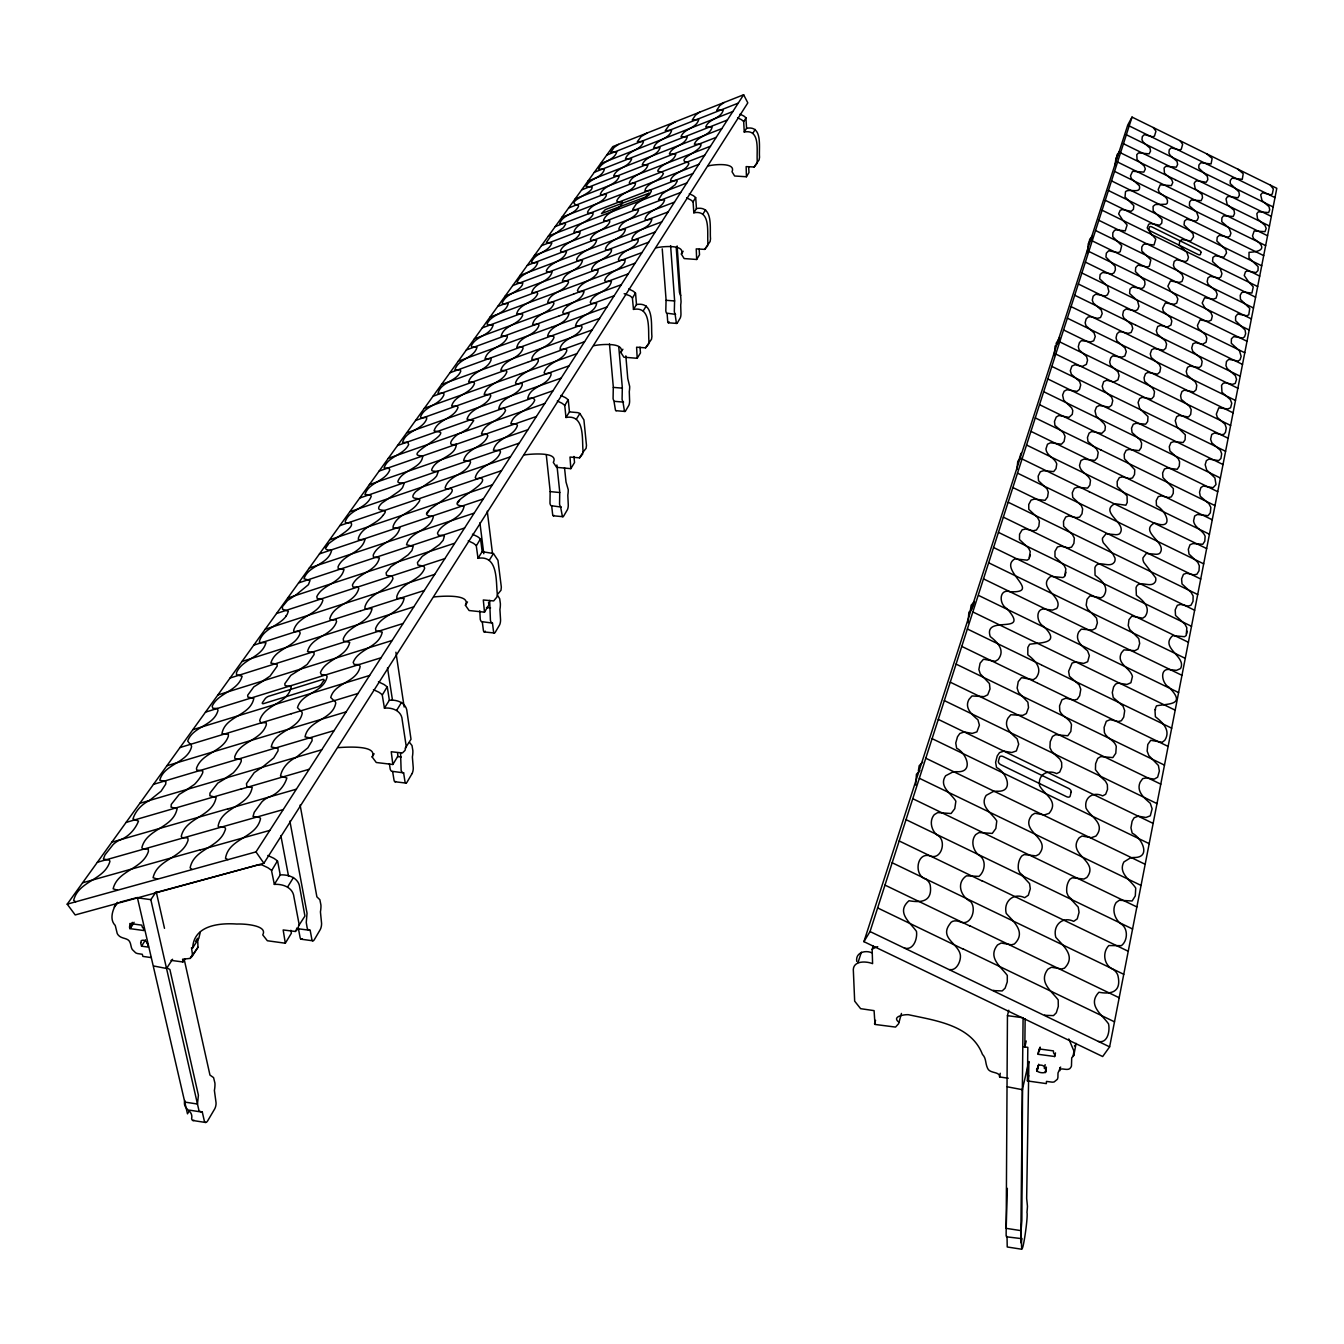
<?xml version="1.0" encoding="UTF-8"?>
<svg xmlns="http://www.w3.org/2000/svg" width="1344" height="1344" viewBox="0 0 1344 1344"><rect width="100%" height="100%" fill="white"/><g stroke="black" fill="none" stroke-linecap="round" stroke-linejoin="round"><path stroke-width="1.5" d="M1008.773 1010.234L1007.446 1015.644L1006.135 1235.59L1006.538 1236.816L1021.658 1238.647C1020.398 1270.416 1028.58 1216.589 1026.95 1212.456A14.532 1.462 -83.1 0 0 1027.454 1206.257L1026.665 1198.31L1028.882 1061.844M1007.026 1236.396L1007.227 1246.98L1021.793 1249.248M1007.328 1188.348L1006.186 1228.349L1020.886 1230.617M1016.921 469.459L1017.778 461.311L1020.852 457.918M1025.136 1018.786L1024.834 1046.993L1026.228 1040.995M1060.651 1067.069L1058.047 1072.865A15.389 10.97 14.9 0 0 1057.98 1073.789L1057.913 1077.451A22.68 16.145 15.6 0 1 1057.358 1079.299L1054.15 1081.937A11.491 8.182 15.3 0 1 1052.201 1082.155L1046.472 1081.416L1046.338 1083.6L1027.438 1080.946L1027.824 1047.362L1023.792 1046.791M856.75 961.38C855.305 952.711 865.015 949.822 871.651 952.728M1039.332 1050.823L1039.349 1048.942L1053.41 1050.89L1053.612 1053.091A6.233 4.469 15.3 0 1 1054.25 1053.763L1054.771 1055.006A21.991 15.758 15.6 0 1 1054.721 1056.502L1038.173 1054.301A21.151 15.154 15.1 0 1 1038.139 1053.209L1038.391 1051.848A4.603 3.293 15.4 0 1 1039.231 1050.991L1040.138 1047.245M1054.2 355.522L1055.09 346.13L1057.963 342.854L1059.626 337.714L1056.065 343.459M1044.355 1068.245C1046.002 1064.918 1036.543 1063.507 1038.089 1067.556A9.022 6.418 15.4 0 0 1037.182 1068.295C1033.351 1073.134 1049.714 1074.948 1045.498 1069.135A4.284 3.058 15.5 0 0 1044.574 1068.362L1045.145 1064.633M1059.878 1070.664C1059.962 1066.296 1068.581 1072.243 1070.832 1067.338A10.114 7.224 15.1 0 0 1071.47 1065.96L1071.689 1058.45A10.718 7.678 14.7 0 1 1071.84 1057.56L1073.806 1055.51L1076.09 1043.364M1087.363 252.655L1088.27 243.701L1091.933 237.586M1073.873 1051.63L1073.1 1056.502M1115.016 165.564L1115.873 158.458L1119.72 151.502L1117.15 154.526L1116.377 158.71M918.355 770.952L919.195 765.694L922.706 762.065M970.334 610.226L971.174 605.186L974.467 601.675L972.737 607.034M1018.886 460.135L1021.003 453.298M1088.909 243.617L1089.715 239.232L1092.42 236.09M479.791 610.814L480.245 619.315A10.298 3.444 -83.7 0 0 481.404 621.6L492.475 623.095L493.483 631.243A4.049 1.327 -83.6 0 0 495.13 632.486L499.565 624.977A4.67 1.529 -83.6 0 0 500.489 618.744L499.918 609.47A10.315 3.394 -83.7 0 0 500.371 603.691L499.699 598.752L497.65 595.459M901.454 1013.443L898.632 1023.691L895.541 1027.085L874.994 1024.447L874.087 1010.638L860.614 1008.672L854.666 1001.146L853.406 971.729C851.894 960.624 865.469 960.826 872.592 963.648L872.155 949.385L873.247 945.941M670.606 245.65L674.604 300.418L674.318 311.506A8.518 2.302 -85.9 0 0 675.041 313.79L676.166 321.619A3.343 0.907 -85.8 0 0 677.208 323.165L680.215 318.058A3.864 1.042 -85.8 0 0 680.938 313.001L680.702 304.954A8.551 2.302 -85.9 0 0 681.055 301.594L677.124 245.952M662.239 248.858L666.07 299.779L665.801 310.85A8.518 2.335 -85.9 0 0 666.523 313.135L675.629 314.378M609.47 343.93L613.301 386.837L613.082 398.496A9.005 2.621 -85.4 0 0 613.906 400.798L615.25 408.878A3.528 1.025 -85.3 0 0 616.274 410.592M618.744 346.685L622.322 387.593L622.087 399.252A9.005 2.604 -85.4 0 0 622.91 401.554L624.221 409.651A3.528 1.008 -85.3 0 0 625.43 411.13L628.824 405.384A4.082 1.176 -85.3 0 0 629.58 400.008L629.278 391.574A9.022 2.587 -85.4 0 0 629.681 386.484L627.766 378.521L625.834 355.874M117.432 902.311C112.879 908.342 109.015 919.229 115.114 925.294A9.811 6.451 31 0 1 115.433 926.167L117.18 933.341A9.29 6.115 30.8 0 0 118.02 934.802C121.632 939.624 128.671 937.07 130.334 943.236A14.112 9.257 30.7 0 1 130.586 944.126L131.426 947.621A20.916 13.81 30.3 0 0 132.283 949.519L135.66 952.829A10.584 6.972 30.5 0 0 137.407 953.534L142.296 954.29L142.867 956.407L151.385 957.6M556.903 464.974L559.742 491.938L559.558 504.269A9.61 2.974 -84.6 0 0 560.532 506.587L562.111 514.92A3.78 1.159 -84.5 0 0 563.522 516.298L567.386 509.746A4.351 1.327 -84.6 0 0 568.226 503.966L567.806 495.13A9.626 2.957 -84.7 0 0 568.243 489.703L566.026 482.076L564.514 467.662M546.269 454.692L550.15 491.047L549.982 503.362A9.61 3.007 -84.6 0 0 550.973 505.68L561.305 507.074M1109.623 1046.858L1276.8 188.311L1132.034 117.096L1127.767 124.992L863.923 941.657L1102.668 1056.535L1109.623 1046.858L870.038 931.543L1132.034 117.096M489.653 600.415L490.426 620.39A10.298 3.394 -83.7 0 0 491.568 622.675L492.475 623.095M1187.155 631.193L1186.55 633.998M400.562 752.774L401.134 770.347A11.239 3.982 -82.2 0 0 402.545 772.582L403.62 772.85L404.93 781.351A4.402 1.562 -82.1 0 0 406.913 782.376L412.104 773.539M200.323 932.064L198.794 938.414L192.696 947.89L191.503 947.722L192.461 954.576L190.21 958.39L182.599 959.23L182.935 961.968L171.007 960.372M1054.536 1056.569L1055.51 1052.906M1045.447 1072.495L1046.254 1068.9M1045.195 1072.546L1046.405 1067.153M1038.173 1054.301L1039.399 1048.908M1039.231 1050.991L1040.038 1047.396M1036.913 1071.252L1038.139 1065.859M1037.081 1071.42L1038.694 1064.23M1028.849 1061.474L1022.347 1089.682L1007.311 1086.809M1027.438 1080.946L1028.664 1075.553M373.447 689.657L378.89 692.227A24.998 18.312 30.5 0 1 382.2 694.73L384.434 708.137C392.33 707.28 401.755 710.892 402.209 719.93L406.123 745.651L405.031 750.406L402.427 752.959L391.238 751.75L392.851 764.484L376.27 762.502L372.154 756.958C378.47 744.442 343.879 747.264 338.251 747.634M1008.218 1078.241L999.617 1076.947L1000.255 1073.251M468.25 540.826L473.239 543.194A22.966 17.724 31.2 0 1 476.246 545.53L478.01 558.314C498.372 554.82 495.835 581.566 497.28 593.863L496.944 597.005L493.668 600.936L483.302 599.978L484.495 612.158L469.106 610.529L465.41 605.287C471.727 593.393 439.219 596.333 434.095 596.938M191.873 956.76L197.971 947.285L197.669 938.834M1065.977 572.258L1065.187 574.98M624.17 293.681L629.866 295.798A19.589 16.38 33.1 0 1 632.386 297.847L633.478 309.406C651.823 305.962 647.842 330.876 648.967 341.275L648.581 344.148L645.59 347.827L636.602 347.206L637.207 358.294L623.885 357.202L620.861 352.514C625.363 341.88 599.575 344.383 593.897 345.694M192.696 947.89C193.721 925.462 219.055 922.774 236.88 924.05C242.928 923.681 268.33 925.025 262.735 934.886L267.355 940.75L285.314 943.219L283.164 929.947L295.294 931.476L298.015 928.889L299.04 923.966L293.966 897.103C293.026 887.426 282.828 883.798 274.344 884.386L271.471 870.374A27.401 18.782 29.8 0 0 267.809 867.686L261.845 864.864L257.964 864.965L154.661 892.886M689.321 193.754L693.269 195.636A18.228 15.725 34.4 0 1 695.604 197.568L693.084 201.902L693.823 212.789C711.295 209.412 706.91 233.419 707.935 243.096L707.532 245.834L704.676 249.379L696.242 248.875L696.662 259.476L684.146 258.569L681.374 254.117C685.81 244.003 661.416 246.473 656.124 247.85M1030.327 554.904L1029.454 557.609M874.507 1023.826L875.566 1020.331M858.026 962.539L861.353 952.207M1073.638 1055.477L1073.906 1051.008L1068.799 1038.946M457.918 502.824L459.53 500.338M669.094 321.905L668.724 322.51A3.343 0.907 -85.8 0 1 667.666 320.964L667.128 313.723M295.294 931.476L297.192 928.284M299.107 925.092L304.937 916.054L299.762 887.594C298.855 877.968 288.708 874.339 280.241 874.927L274.344 884.386M405.3 748.171L411.012 739.267L407.047 712.018C406.61 702.996 397.219 699.401 389.357 700.258L384.434 708.137M524.429 454.927C529.099 454.138 559.507 451.147 553.291 462.403L556.601 467.342L570.83 468.653L569.99 457.061L579.583 457.817L582.137 453.55M645.59 347.827L651.521 339.226L651.924 336.37C650.798 325.987 654.797 301.123 636.485 304.567L633.478 309.406M704.676 249.379L710.102 241.55L710.522 238.812C709.481 229.169 713.882 205.212 696.444 208.572L693.823 212.789M754.118 167.009L759.125 159.802L759.545 157.164C758.587 148.126 763.258 125.009 746.575 128.318L744.257 132.031C760.973 128.738 756.302 151.889 757.277 160.961L756.84 163.598L754.118 167.009L746.155 166.606L746.424 176.753L734.614 175.997L732.026 171.746C736.394 162.103 713.177 164.506 708.221 165.95M285.314 943.219L291.396 933.173L290.858 930.3M392.851 764.484L397.975 756.034L397.555 753.278M484.495 612.158L488.863 604.934L488.527 602.314M570.83 468.653L574.543 462.504L573.938 456.456M637.207 358.294L640.466 352.934L639.996 347.138M696.662 259.476L699.518 254.755L699.149 249.228M746.424 176.753L748.978 172.553L748.692 167.261M427.409 513.089L429.055 510.602M863.923 941.657L870.038 931.543M372.154 756.958L374.102 753.766M465.41 605.287L467.494 601.927M620.861 352.514L622.877 349.222M681.374 254.117L683.138 251.244M287.65 886.939L293.496 877.464M396.682 710.304L401.554 702.408M489.334 560.179L493.45 553.526L482.16 551.662L478.01 558.314M576.425 419.093L579.869 413.498L577.853 412.642L569.453 411.886L565.975 417.48C585.228 414.002 581.818 439.79 583.061 451.013L582.691 454.02L579.583 457.817M643.238 310.834L646.229 305.978M702.962 214.049L705.566 209.832M752.892 133.174L755.194 129.444M485.184 631.126L485.016 631.411A4.032 1.344 -83.5 0 1 483.353 630.151L482.311 622.02M271.673 870.559L277.418 860.95A27.266 18.766 29.8 0 0 273.773 858.262L267.842 855.473M382.368 694.915L387.139 686.885A24.898 18.278 30.5 0 0 383.846 684.398L378.437 681.828M476.414 545.698L480.43 538.91A22.882 17.69 31.3 0 0 477.422 536.575L472.45 534.223M565.975 417.48L564.749 405.518L568.126 399.806A20.983 16.985 32.2 0 0 565.387 397.622L560.834 395.455M632.52 297.998L635.426 293.026A19.522 16.363 33.2 0 0 632.906 290.993L628.673 288.96M744.257 132.031L743.686 121.615L746.021 117.902A17.136 15.137 35.7 0 0 743.719 115.954L740.006 114.173M263.878 863.251L747.818 102.866L743.635 94.752L612.83 146.597L67.2 904.159L75.197 914.945L263.878 863.251L255.982 851.894L743.635 94.752M190.21 958.39L197.971 947.285M182.935 961.968L185.136 958.759M195.569 941.405L197.602 938.246M172.553 959.263L166.538 968.486L153.787 966M326.34 547.092L328.104 544.589M141.557 946.176L148.495 947.15L147.739 944.126A8.316 5.477 30.4 0 0 146.782 943.219C147.605 939.91 139.238 938.902 141.254 942.346A3.948 2.604 30.4 0 0 140.599 942.833L141.557 946.176L145.538 939.792M132.35 922.37L130.217 925.478A5.746 3.797 30.7 0 0 129.713 926.05L129.511 927.091A20.311 13.457 30.5 0 0 129.864 928.536L133.224 923.966M184.246 959.549L209.966 1075.082L213.578 1077.619L214.922 1083.113A13.574 5.376 -78.3 0 1 214.385 1090.438L215.914 1101.744A5.292 2.083 -78.2 0 1 214.754 1108.817L207.547 1121.047A6.182 2.436 -78 0 1 204.254 1120.661L202.322 1112.143L199.063 1111.018L150.83 899.64L156.223 891.727L164.506 928.334M129.847 928.536L134.098 922.286M1074.394 1046.018L1075.435 1045.061M114.19 906.965L117.919 902.681M382.939 515.424C376.404 524.798 362.611 526.092 358.445 537.902L358.361 539.7L364.997 539.482C361.351 553.459 343.442 554.047 338.066 566.765L338.268 568.714L343.997 569.587C340.368 583.682 322.51 584.304 316.781 596.702L317.352 598.752L321.972 598.685L322.913 600.163C318.427 615.434 298.082 615.199 293.614 630.487L294.403 631.646L299.561 631.344L300.166 633.242C294.991 647.959 275.167 647.976 270.85 663.13L277.133 664.154L277.166 666.187L270.077 676.082L262.97 680.854M286.289 615.938C279.065 626.102 264.298 627.766 259.627 640.517L259.426 642.55L266.011 642.667C261.677 657.854 242.474 658.778 236.46 672.672L236.578 674.822L242.138 676.25C237.72 691.572 218.434 692.462 212.167 706.238L212.906 708.338L217.325 708.473L217.997 710.472C213.646 726.214 192.746 726.331 187.69 741.098L189.773 743.719A20.362 6.871 -33.9 0 1 191.05 744.761L191.604 746.659C187.421 763.274 164.254 763.627 159.768 780.192L165.9 781.771L165.715 784.157L161.062 791.213L148.982 800.89M130.116 925.562L129.83 923.513L141.792 925.159L142.313 927.142A4.25 2.806 30.6 0 1 143.237 928.166L143.741 929.527A19.438 12.835 30.8 0 1 143.942 930.552L130.032 928.637M872.155 949.385L872.323 949.217A28.93 21.101 18.5 0 1 875.834 947.352L877.716 946.663M582.994 452.122L586.102 448.342L586.471 445.351L583.918 419.899L579.869 413.498M497.734 594.182L500.993 590.251L501.329 587.126L497.969 560.33L493.45 553.526M972.149 608.815L968.856 612.343L968.05 622.692M919.951 770.599L916.44 774.228L915.684 785.047M295.697 595.106L287.498 600.516L282.374 606.715L282.542 609.252L288.355 611.268L287.146 614.494A13.86 4.452 -32.4 0 1 285.835 616.09M399.269 561.086L390.986 566.58L386.098 572.813L386.518 575.316L392.28 576.425L392.986 578.508C387.761 591.763 369.449 592.418 364.98 606.665L364.963 608.681L372.07 608.681C368.525 624.187 348.65 624.708 343.241 638.921L343.577 641.054L349.726 642.365C346.063 658.039 326.088 658.543 320.41 672.622L321.418 674.688L326.189 674.755L327.113 676.738C323.568 692.849 301.778 692.563 297.478 707.65L299.998 710.22A20.664 7.258 -33.2 0 1 301.476 711.228L302.266 713.093C299.057 730.061 274.798 730.01 271.253 746.962L278.023 748.44L278.04 750.809L273.739 757.915L261.66 767.726M430.55 550.805L422.251 556.332L417.43 562.565L417.95 565.051L423.83 566.126L424.687 568.193C419.731 581.582 401.033 582.053 396.833 596.434L396.866 598.433L404.141 598.399C400.848 614.006 380.755 614.41 375.53 628.706L375.95 630.84L382.267 632.117C378.857 647.892 358.663 648.278 353.17 662.441L354.262 664.507L359.15 664.541L360.158 666.506C356.882 682.752 334.807 682.349 330.725 697.519L333.379 700.073A20.748 7.392 -33 0 1 334.925 701.064L335.782 702.929C332.892 719.998 308.28 719.83 305.038 736.882L311.993 738.343L312.094 740.712L307.877 747.818L295.814 757.663M399.554 560.918L408.173 554.803L411.919 550.57L413.213 546.336L410.878 545.714M430.853 550.637L439.471 544.505L443.184 540.254L444.394 536.038L441.974 535.433M295.982 594.938L308.414 584.69L310.027 580.457L307.91 579.785M555.29 233.537L550.368 236.796L546.37 242.424L551.846 243.029C548.352 252.655 535.332 252.437 531.653 262.013L531.922 263.054L537.768 262.466C534.828 272.63 521.153 272.311 517.272 281.904L517.289 283.164L522.816 282.929L522.295 285.096C517.406 292.975 506.117 293.597 502.37 302.618L502.421 303.962L508.25 303.492C505.68 314.278 491.114 314.076 487.099 323.971L487.805 325.114L493.164 325.097C489.922 335.916 475.759 335.933 471.324 345.811L471.778 347.189L477.019 347.256C473.76 358.596 458.17 358.529 454.927 369.869L460.404 369.751L460.706 371.398C456.154 381.864 440.849 381.763 437.993 393.372L443.839 393.221L443.89 394.951C439.202 405.451 424.838 405.871 420.571 416.741L421.075 417.799L426.67 417.379L426.619 419.093C421.932 430.466 405.905 430.231 402.545 442.512L407.669 442.344L408.694 444.494C403.452 455.431 388.063 456.036 384.082 467.897L389.273 468.552L389.794 469.963C385.039 481.723 368.861 482.009 364.946 494.508L370.625 494.978L371.23 496.339C366.458 508.922 349.507 508.973 345.139 521.875L345.946 523.018L350.633 522.598L351.506 523.807C353.455 531.888 309.658 549.175 331.598 550.418C328.222 564.799 308.179 565.421 303.979 578.777L307.675 579.785M641.29 200.558L636.334 203.851L632.638 209.446L638.585 209.916C635.544 219.677 622.138 219.173 618.862 228.9L619.282 229.908L625.481 229.219C623.078 239.518 608.966 238.93 605.489 248.674L605.64 249.9L611.57 249.547L611.234 251.681C606.614 259.694 595.039 260.064 591.646 269.27L591.83 270.581L598.063 269.993L597.778 272.11C593.477 281.014 581.112 281.098 577.45 290.489L578.323 291.598L584.086 291.48C581.381 302.467 566.765 302.198 562.75 312.228L563.388 313.572L569.033 313.522C566.378 325.03 550.25 324.66 547.613 336.168L553.493 335.933L553.997 337.529C549.881 347.609 536.558 347.626 532.157 357.47L531.838 359.57L538.104 359.318L538.339 360.998C534.072 371.683 519.322 371.818 515.508 382.889L516.146 383.93L522.127 383.393L522.262 385.073C518.062 396.665 501.497 396.077 498.758 408.576L504.269 408.307L505.579 410.424C500.774 421.546 484.915 421.848 481.488 433.927L487.15 434.465L487.855 435.842C483.638 447.838 466.922 447.77 463.63 460.505L469.778 460.858L470.585 462.202C466.385 475.02 448.862 474.684 445.099 487.872L446.074 488.981L451.08 488.477L452.138 489.653C454.574 497.549 409.886 515.777 433.406 516.281C430.87 530.897 409.937 531.25 406.543 544.79L410.626 545.731M667.111 190.646L662.155 193.956L658.543 199.534L664.642 199.954C661.735 209.765 648.211 209.177 645.07 218.954L645.523 219.962L651.857 219.223C649.589 229.555 635.326 228.883 632.016 238.678L632.201 239.904L638.249 239.518L637.963 241.634C633.427 249.682 621.785 249.984 618.475 259.241L618.71 260.534L625.061 259.913L624.842 262.03C620.626 270.984 608.177 270.967 604.632 280.426L605.556 281.501L611.436 281.35C608.899 292.387 594.149 292.018 590.268 302.131L590.957 303.458L596.719 303.374C594.266 314.933 577.954 314.462 575.518 326.021L581.515 325.752L582.07 327.348C578.071 337.462 564.648 337.411 560.364 347.306L560.095 349.39L566.496 349.104L566.782 350.784C562.649 361.519 547.764 361.57 544.102 372.691L544.79 373.716L550.889 373.145L551.074 374.825C547.025 386.467 530.292 385.795 527.755 398.362L533.366 398.059L534.778 400.142C530.124 411.331 514.114 411.533 510.854 423.679L516.667 424.2L517.423 425.561C513.374 437.623 496.49 437.438 493.382 450.24L499.682 450.576L500.539 451.886C496.524 464.806 478.834 464.352 475.255 477.607L476.297 478.699L481.387 478.162L482.513 479.338C484.966 487.284 440.177 505.68 464.15 505.982C461.614 520.111 442.646 520.968 437.472 533.182L438.379 535.231L441.722 535.45M555.643 233.402L563.422 227.623L565.622 224.162L565.236 223.238L559.692 223.826C562.246 214.637 574.594 214.822 578.508 206.472L578.407 205.447C562.783 202.003 593.83 193.67 592.015 186.934L586.034 186.48C589.613 178.248 601.642 178.298 604.397 169.378L598.618 169.075C602.095 160.742 614.191 160.776 616.778 151.855L610.764 152.174L614.107 147.487L618.475 144.362M641.642 200.424L649.387 194.611L651.403 191.167L650.882 190.277L644.986 190.966L645.439 188.899C649.488 181.608 659.904 181.44 663.382 173.611L662.105 172.032L657.989 171.377A9.878 2.554 -28.4 0 1 658.106 170.033C662.374 162.91 673.394 162.91 675.83 154.241L669.362 153.922C672.571 145.606 684.953 145.874 687.254 136.853L681.022 136.685C684.13 128.251 696.595 128.503 698.712 119.498L692.278 119.952L695.386 115.298L699.233 112.426A6.77 1.663 -28.1 0 1 699.72 112.157M667.481 190.512L675.226 184.682L677.174 181.255L676.603 180.382L670.606 181.121L670.958 179.105C674.906 171.746 685.44 171.612 688.85 163.75L688.598 162.758C673.126 160.037 701.652 151.385 700.98 144.43L694.344 144.178C697.435 135.794 709.951 136.147 712.135 127.092L705.751 126.974C708.725 118.507 721.325 118.843 723.29 109.788L716.722 110.275L719.762 105.638L724.097 102.497M300.115 669.228L307.154 664.474L314.093 654.562L313.975 652.546L307.49 651.554C311.573 636.283 331.632 636.418 336.588 621.583L335.899 619.685L330.624 620.021L329.75 618.878C333.967 603.473 354.581 603.859 358.798 588.47L357.79 587.009L353.052 587.11L352.397 585.077C357.941 572.578 376.018 572.074 379.411 557.894L373.481 557.038L373.212 555.122C378.403 542.304 396.514 541.85 399.907 527.772L393.12 528.024L393.137 526.243C397.169 514.366 411.096 513.206 417.497 503.714A18.026 5.678 -31.1 0 0 418.706 502.236C423.41 495.953 410.945 500.909 413.112 495.264A15.389 4.822 -30.9 0 1 415.951 491.45L432.869 479.774A15.238 4.738 -30.9 0 0 436.699 475.843L438.278 471.542L433.02 471.072A10.534 3.259 -30.7 0 1 431.726 469.61C435.809 458.035 455.75 456.91 456.389 444.091C443.688 447.67 455.448 434.196 460.79 432.936M263.81 680.585L253.814 686.885L247.666 695.268L247.884 697.099L253.848 698.309C250.286 716.15 225.271 715.663 221.962 733.572L228.362 734.278L228.346 736.26C222.768 752.203 202.003 752.405 196.493 768.281L196.678 770.028L202.776 770.952L202.759 772.615A38.002 13.104 -34.1 0 1 194.544 784.342L187.152 789.365M300.871 669.01L290.825 675.343L284.777 683.743L285.079 685.558L291.245 686.75C287.868 704.256 264.701 703.903 259.694 720.535L260.719 722.652L266.28 722.77L266.33 724.752C260.971 740.83 239.971 740.863 234.679 756.874L234.948 758.638L241.231 759.528L241.265 761.191A38.186 13.356 -33.9 0 1 233.218 772.934L225.792 777.974M261.206 767.844L254.201 772.632L246.456 783.686L246.842 786.576L252.202 787.382C248.858 806.803 221.962 806.383 218.131 826.006L218.618 827.064L222.298 827.299A9.794 3.595 -34.4 0 1 224.885 830.827C218.45 848.299 194.124 848.585 190.126 867.804L191.957 869.434M148.562 801.007C141.406 804.552 135.206 811.39 132.972 818.983L138.516 821.1C135.156 829.584 128.302 837.026 119.566 840.118A8.753 3.041 -34.8 0 0 113.064 844.637L105 854.868L103.387 859.001L109.385 860.21L109.956 861.336C104.345 880.454 78.456 880.622 73.668 900.362L75.734 901.79M295.361 757.798C288.254 761.242 281.954 768.281 280.493 776.009L286.877 777.991C284.222 786.778 277.183 794.304 268.43 797.294A8.921 3.293 -34 0 0 261.828 801.931L254.251 812.28L253.008 816.43L259.778 817.522L260.534 818.63C256.25 838.37 228.833 837.883 225.506 858.278L227.959 859.656M460.992 432.852L468.098 428.635L473.726 420.571L467.006 419.21C470.736 407.198 486.78 407.467 490.829 395.724L490.039 394.582L484.176 394.43C487.469 382.822 502.824 382.855 506.89 371.834L506.201 370.658L500.774 370.339C504.101 359.134 519.17 359.369 523.051 348.382L522.749 346.97L516.818 347.306C519.574 335.815 534.862 336.319 538.894 325.651L538.709 324.173L532.56 324.643C534.878 313.454 549.931 313.858 553.896 303.677L553.594 302.266L547.646 302.618C550.015 291.782 564.665 292.135 568.562 282.19L567.907 280.913L562.38 281.232C565.068 270.648 580.054 271.034 582.54 260.35L577.097 260.602L576.61 259.274C580.574 250.102 594.115 250.27 596.652 240.122L591.074 240.458L590.386 239.35C594.115 230.698 605.657 230.58 609.689 222.146L609.672 220.466L603.742 221.155L603.742 219.811C607.219 211.31 618.106 211.025 622.356 203.33L622.373 201.65L617.938 202.322L616.762 200.894C620.256 192.595 631.075 192.494 635.208 184.834L635.494 182.935L629.546 183.775L629.345 182.7C632.671 173.813 645.17 174.25 647.926 165.094L642.264 164.774C645.338 156.173 657.317 156.458 660.089 147.655L653.755 147.655C656.544 138.886 669.228 139.507 671.614 130.452L665.297 130.62L669.01 125.479L675.326 121.817M647.438 132.871L641.155 136.517L637.358 141.674L643.507 141.557C640.97 150.562 628.421 150.041 625.498 158.76L631.68 158.81C628.757 167.58 616.896 167.378 613.687 175.93L619.181 176.299C616.274 185.422 603.926 185.069 600.449 193.906L600.617 194.981L606.446 194.191L606.094 196.106C601.877 203.734 591.142 203.902 587.546 212.15L588.638 213.595L592.99 212.957L592.922 214.654C588.588 222.298 577.769 222.65 574.19 231.118L574.14 232.462L579.953 231.806L579.902 233.52C575.786 241.903 564.329 242.105 560.498 250.69L561.12 251.815L566.58 251.53C563.858 261.643 550.452 261.559 546.37 270.665L546.79 272.009L552.115 271.807C549.427 282.425 534.61 282.156 531.737 292.69L537.13 292.387L537.718 293.681C533.686 303.576 519.187 303.324 516.617 314.11L522.43 313.79L522.682 315.218C518.566 325.349 503.698 325.046 501.161 336.168L507.175 335.748L507.31 337.226C503.126 347.844 488.006 347.441 485.033 358.865L490.846 358.579L491.081 359.974C487.032 370.91 472.13 370.776 468.602 381.914L473.878 382.284L474.516 383.477C470.282 394.414 455.095 394.464 451.618 406.039L457.33 406.241L458.052 407.383C453.835 419.059 437.959 418.908 434.028 430.836L440.546 432.264C443.873 437.825 402.276 456.372 422.688 455.767C422.352 468.3 402.074 469.829 397.942 481.253A10.483 3.209 -30.9 0 0 399.151 482.748L404.258 483.252L402.578 487.553A15.154 4.67 -31.1 0 1 398.714 491.467L381.847 503.11A15.305 4.754 -31.1 0 0 378.941 506.906C376.589 512.484 389.054 507.78 384.149 513.962A17.942 5.594 -31.3 0 1 382.922 515.424M606.698 155.098L738.242 103.135M600.566 163.632L732.833 111.535M594.35 172.267L727.373 120.019M588.034 181.02L721.812 128.638M581.65 189.89L716.184 137.374M575.182 198.862L710.472 146.244M568.63 207.967L704.693 155.215M561.96 217.207L698.813 164.338M555.223 226.565L692.866 173.594M548.386 236.074L686.818 182.969M541.464 245.683L680.686 192.494M534.408 255.478L674.486 202.138M527.285 265.356L668.186 211.915M520.061 275.402L661.769 221.861M512.719 285.6L655.284 231.941M505.277 295.932L648.682 242.189M497.7 306.432L641.995 252.554M490.039 317.083L635.191 263.138M482.261 327.886L573.619 294.067M573.871 293.966L628.303 273.823M474.365 338.856L566.244 304.987M566.563 304.87L621.298 284.71M466.351 349.961L558.768 316.058M559.138 315.941L614.174 295.747M458.203 361.267L551.191 327.314M551.561 327.197L606.967 306.953M449.938 372.758L543.43 338.789M543.883 338.638L599.609 318.377M441.538 384.418L535.584 350.398M536.071 350.23L592.15 329.952M433.003 396.262L527.587 362.225M528.175 362.023L584.573 341.712M424.334 408.29L519.49 374.22M520.111 373.985L576.878 353.657M415.565 420.487L511.291 386.383M511.963 386.148L569.066 365.803M406.61 432.919L561.103 378.151M397.538 445.502L553.006 390.734M388.298 458.338L544.79 403.502M379.126 471.072L536.407 416.489M369.382 484.613L527.906 429.71M359.688 498.053L519.271 443.117M349.826 511.745L510.451 456.809M339.814 525.655L501.514 470.686M329.616 539.818L492.391 484.848M319.486 553.879L483.319 498.926M309.288 568.042L473.558 513.307M298.57 582.926L464.587 528.007M287.65 598.08L454.171 543.396M276.562 613.486L444.881 558.617M265.222 629.227L371.246 594.938M371.784 594.737L434.717 574.375M253.73 645.17L360.494 610.932M361.015 610.781L424.368 590.47M241.987 661.483L413.834 606.816M230.059 678.031L403.099 623.498M217.879 694.966L392.162 640.466M205.498 712.135L381.024 657.77M192.847 729.691L369.617 675.461M180.012 747.533L291.497 713.664M358.042 693.454L291.262 713.731M166.858 765.778L279.098 732.026M279.67 731.858L346.181 711.85M267.103 750.523L334.118 730.582M153.485 784.342L266.532 750.708M139.843 803.309L321.77 749.767M126.067 822.427L241.634 788.794M241.248 789.046L309.204 769.255M111.838 842.184L228.245 808.702M227.909 808.886L296.369 789.18M97.373 862.26L283.231 809.575M82.572 882.806L200.642 849.677M200.34 849.895L269.825 830.39M67.2 904.159L255.982 851.894M119.885 902.16L137.558 897.473M300.115 805.056L316.882 896.834L319.872 899.741L320.93 905.066A12.264 4.603 -80.5 0 1 320.426 911.82L321.451 922.085A5.544 2.066 -80.4 0 1 320.275 929.544L314.194 939.893A4.822 1.798 -80.3 0 1 311.825 939.154L310.178 930.334L308.902 930.233A12.281 4.62 -80.4 0 1 307.205 928.116L306.264 922.505L307.037 913.248L289.884 821.134M157.399 878.825L157.483 878.808A50.383 18.446 -35.5 0 0 156.526 878.825L153.082 877.699C157.433 858.648 182.364 858.564 188.093 840.168L187.824 837.917L181.978 837.581L181.238 836.388C185.741 816.967 212.47 817.219 216.132 797.395L209.866 795.782L209.983 793.078L217.795 783.098L226.783 777.706A9.038 3.192 -33.8 0 0 227.254 777.454M117.314 889.93L117.398 889.913A50.148 18.043 -35.7 0 0 116.458 889.913L113.131 888.787C117.818 869.887 142.397 869.618 148.428 851.407L148.243 849.139L142.565 848.786L141.876 847.594C146.748 828.341 173.057 828.425 177.106 808.752L171.058 807.106L171.259 804.401L179.189 794.438L188.11 789.079A8.988 3.125 -34.1 0 0 188.58 788.827M403.62 772.85L391.591 771.254A11.222 4.032 -82.2 0 1 390.18 769.02L389.407 763.644M666.086 300.3L674.621 300.955M668.371 322.778L676.855 323.434M613.334 387.391L622.339 388.147M614.578 401.352L623.566 402.125M949.67 969.562C956.239 971.006 960.742 961.867 960.439 955.769C959.364 943.673 938.633 938.314 950.006 923.765A10.231 6.703 33.7 0 1 959.23 921.53C970.62 927.36 977.138 909.283 970.721 901.656C960.859 896.784 955.802 882.941 966.47 875.834L978.919 876.389C984.967 871.567 986.681 859.925 979.272 855.406M616.073 410.693L625.027 411.466M550.183 491.618L559.759 492.526M553.325 515.777L562.85 516.701M1170.54 669.665C1158.982 667.178 1161.67 683.558 1168.91 687.204M486.478 607.522L490.56 607.942M484.226 631.932L494.34 633.007M1046.405 609.37C1035.115 606.43 1036.022 622.44 1043.616 626.371M1009.865 591.612C998.676 588.571 999.029 604.447 1006.74 608.462M397.522 756.588L401.184 757.025M395.069 781.754L405.972 783.082M150.83 899.64L137.441 897.826L187.488 1113.823L189.672 1110.178L202.322 1112.143M1007.446 1015.644L1023.086 1017.761L1020.768 1242.797L1021.658 1238.647L1020.701 1235.64L1021.86 1220.386L1022.515 1088.959M296.57 928.267A12.264 4.67 -80.4 0 0 297.142 928.637L310.178 930.334M301.039 939.187L312.749 940.783M166.958 967.865L169.898 969.528L198.408 1095.226L197.467 1104.029L184.766 1102.08M192.948 1120.51L205.548 1122.475M1171.061 669.782L1176.487 670.354L1180.502 668.573C1187.122 656.561 1159.15 647.892 1172.707 635.628L1184.518 636.703L1186.231 635.477L1186.819 627.732L1184.921 624.204L1175.53 615.434L1175.21 609.89L1177.31 605.304L1180.57 604.414L1187.962 606.094L1190.986 605.254L1193.018 601.339L1193.119 595.946L1191.103 592.385L1182.014 583.934L1181.594 578.911L1183.459 574.325L1186.5 573.216L1193.741 574.829L1196.882 574.291L1198.999 570.78L1199.318 565.807L1197.823 562.363L1189.037 554.081L1188.314 549.31L1190.028 544.74L1192.951 543.564L1202.796 544.286L1204.795 541.178L1205.131 536.222C1202.779 530.023 1194.53 528.024 1193.573 520.934L1194.665 516.012L1197.437 514.466L1208.054 515.693L1210.322 512.803L1210.843 507.41L1208.962 503.765L1200.259 496.272L1199.537 492.19L1200.847 487.637L1203.266 486.007L1213.128 487.687L1216.001 484.512L1214.892 477.876L1206.677 469.98L1205.182 464.722L1206.341 460.69L1208.911 459.077L1218.689 460.606L1220.906 458.472L1221.679 453.852L1220.419 450.341L1211.885 442.932L1210.608 439.27L1211.734 434.448L1214.606 432.97L1221.545 434.666L1223.779 434.364L1225.459 432.382L1226.266 427.98L1225.039 424.267L1217.311 417.413L1216.337 414.12L1218.79 407.837L1227.811 408.962L1230.6 407.753L1231.742 403.25L1230.298 399.538L1221.998 392.297L1221.545 385.325L1223.292 383.191L1225.711 382.838L1232.414 384.367L1235.254 383.443L1236.53 379.361L1235.371 375.682L1227.173 368.508L1225.946 365.585L1226.45 361.502L1228.769 359.335L1238.042 361.049L1240.058 359.772L1241.15 356.345L1239.454 350.834L1231.306 343.291L1231.406 338.822L1233.641 336.638L1242.73 338.016L1244.561 336.823L1245.636 333.648L1245.132 330.086L1235.573 320.662L1235.623 316.579L1237.69 313.992L1246.778 315.756L1248.761 314.815L1249.752 308.414L1240.445 299.359L1240.226 295.26L1241.722 292.555L1244.04 292.118L1251.936 293.059L1253.246 286.86L1249.55 282.778M1046.942 609.47L1052.52 610.109L1056.77 608.462C1064.33 597.055 1036.056 587.614 1050.773 576.341L1062.919 577.567L1064.75 576.408L1065.859 568.882L1064.129 565.438L1054.973 556.786L1054.973 551.376L1057.426 546.974L1060.853 546.151L1068.396 547.898L1071.571 547.142L1073.906 543.362L1074.343 538.138L1072.495 534.643L1063.642 526.294L1063.507 521.422L1065.725 516.986L1068.934 515.962L1076.326 517.642L1079.585 517.154L1082.004 513.778L1082.642 508.956L1081.315 505.596L1072.764 497.414L1072.294 492.778L1074.36 488.359L1077.451 487.267L1087.582 488.124L1089.85 485.15L1090.488 480.329C1088.405 474.214 1080.139 472.298 1079.518 465.31L1080.946 460.555L1083.902 459.077L1094.789 460.438L1097.326 457.682L1098.199 452.441L1096.486 448.896L1087.968 441.47L1087.464 437.506L1089.11 433.104L1091.698 431.558L1101.778 433.339L1104.953 430.298L1105.373 426.485L1104.23 423.83L1096.234 416.035L1095.007 410.911L1096.469 407.014L1099.224 405.502L1109.22 407.131L1111.656 405.098L1112.748 400.63L1111.656 397.202L1103.306 389.878L1102.214 386.299L1103.676 381.646L1106.75 380.251L1113.806 382.015L1117.99 379.848L1119.082 375.581L1118.057 371.952L1110.497 365.182L1109.69 361.973L1110.715 357.941L1112.63 355.908L1121.887 357.151L1124.844 356.026L1126.289 351.674L1125.029 348.029L1116.914 340.889L1116.041 337.898L1116.898 334.118L1118.813 332.069L1121.35 331.766L1128.17 333.362L1131.161 332.489L1132.74 328.558L1131.766 324.962L1123.752 317.873L1122.677 315.017L1123.45 311.069L1125.97 309.002L1135.445 310.8L1137.612 309.59L1138.956 306.281L1137.545 300.905L1129.598 293.462L1129.968 289.128L1132.421 287.045L1141.728 288.523L1143.694 287.398L1144.987 284.323L1144.702 280.862L1135.411 271.572L1135.714 267.607L1138.032 265.138L1147.306 266.986L1149.406 266.095L1150.834 259.896L1141.778 250.975L1141.795 246.994L1143.526 244.39L1145.945 244.003L1154.026 245.045L1155.79 239.047L1152.211 235.015M1010.419 591.73C1043.011 593.208 997.198 569.184 1014.888 558.886L1027.135 560.162L1029 559.02L1030.26 551.578L1028.563 548.134L1019.474 539.515L1019.575 534.173L1022.146 529.805L1025.623 529.015L1033.2 530.779L1036.426 530.023L1038.845 526.294L1039.399 521.119L1037.585 517.642L1028.798 509.326L1028.748 504.487L1031.083 500.119L1034.326 499.111L1045.078 500.338L1047.564 497.011L1048.303 492.223L1047.026 488.88L1038.542 480.749L1038.156 476.146L1040.306 471.778L1043.465 470.702L1053.662 471.61L1056.014 468.653L1056.754 463.882C1054.754 457.783 1046.472 455.918 1045.951 448.946L1047.48 444.226L1050.504 442.781L1061.458 444.192L1064.078 441.47L1065.036 436.262L1063.373 432.734L1054.906 425.359L1054.486 421.411L1056.233 417.06L1058.87 415.531L1069.018 417.346L1072.277 414.355L1072.781 410.575L1071.672 407.938L1063.726 400.176L1062.6 395.086L1064.146 391.222L1066.951 389.726L1077.014 391.39L1079.501 389.39L1080.694 384.955L1079.652 381.562L1071.353 374.27L1070.311 370.709L1071.89 366.106L1074.998 364.728L1082.105 366.509L1086.372 364.392L1087.548 360.175L1086.574 356.563L1079.081 349.81L1078.325 346.634L1079.417 342.636L1081.399 340.637L1090.706 341.897L1093.714 340.805L1095.259 336.487L1094.066 332.892L1085.986 325.752L1085.162 322.795L1086.103 319.049L1088.086 317.016L1090.639 316.73L1097.51 318.343L1100.534 317.503L1102.198 313.606L1101.29 310.044L1093.327 302.988L1092.286 300.132L1093.142 296.218L1095.73 294.185L1105.255 296.016L1107.456 294.84L1108.884 291.564L1107.557 286.222L1099.661 278.796L1100.131 274.512L1102.634 272.446L1112.009 273.958L1114.008 272.849L1115.386 269.825L1115.15 266.381L1105.944 257.124L1106.33 253.193L1108.699 250.757L1118.04 252.622L1120.174 251.765L1121.719 245.633L1112.748 236.729L1112.849 232.798L1114.63 230.227L1117.082 229.858L1125.23 230.916L1127.112 224.986L1123.584 220.97M1098.384 1041.449C1107.725 1043.75 1110.127 1030.613 1108.531 1023.876C1102.013 1014.485 1086.926 1005.043 1098.905 992.242C1110.816 994.493 1121.568 992.326 1118.04 976.063A9.374 5.93 36.3 0 0 1113.47 969.578C1103.995 965.647 1101.895 952.795 1108.8 945.554L1121.4 945.655C1127.834 940.733 1128.355 928.334 1120.946 923.798M904.462 948.125C913.601 950.628 917.582 938.532 916.474 931.392C910.106 922.32 895.675 912.324 908.998 900.732C920.556 902.748 932.585 902.126 930.283 885.528A9.274 6.031 32.5 0 0 926.033 879.211C913.466 875.801 916.474 851.676 930.065 855.876C941.506 860.58 946.999 840.37 937.541 835.262M737.654 117.852L741.384 119.633A17.186 15.17 35.6 0 1 743.568 121.481L743.686 121.615M1044.624 1015.022L1044.742 1015.073A53.222 35.28 37.1 0 1 1046.203 1015.375L1053.478 1015.61L1056.3 1012.788L1058.299 1006.421L1058.198 999.919C1051.579 990.965 1038.089 982.162 1047.866 969.209L1051.445 967.243L1061.592 968.99L1064.498 968.167C1076.41 956.172 1063.205 945.89 1055.813 937.322C1052.52 925.546 1062.499 915.852 1073.688 921.362L1077.25 918.859L1079.064 912.307L1078.224 907.116L1070.866 899.186A9.576 5.964 34.6 0 1 1070.446 898.8M686.65 197.921L690.614 199.819A18.278 15.742 34.3 0 1 692.966 201.751L693.084 201.902M993.25 990.31L993.384 990.343A53.021 35.465 36 0 1 994.846 990.662L1002.204 990.931L1005.127 988.142L1007.278 981.859L1007.311 975.425C1000.776 966.571 987.37 957.634 997.517 944.95L1001.179 943.034L1011.41 944.798L1014.367 944.009C1026.53 932.4 1013.746 921.799 1006.236 913.416C1003.212 901.488 1013.594 892.265 1024.666 897.708L1028.328 895.238L1030.294 888.77L1029.571 883.613L1022.297 875.734A9.542 5.981 33.7 0 1 1021.877 875.347M557.306 400.999L561.876 403.183A21.05 17.018 32.2 0 1 564.614 405.367L564.749 405.518M392.616 771.506L394.01 780.024A4.402 1.579 -82 0 0 395.69 781.452M963.194 948.948L1114.495 1021.826M877.649 907.939L963.396 949.234M932.098 738.646L1149.187 843.662M925.798 758.218L1145.172 864.293M919.346 778.277L999.768 817.135M1000.457 817.471L1141.056 885.427M912.778 798.706L994.056 837.967M994.762 838.32L1136.873 906.948M906.041 819.655L1132.572 928.99M981.876 880.639L1128.238 951.266M899.186 840.958L982.162 880.992M892.181 862.764L1123.752 974.299M969.511 925.613L1119.182 997.752M884.99 885.108L969.78 925.966M978.986 595.627L1178.604 692.58M972.854 611.957L1175.194 710.17M967.378 628.992L1041.684 665.045M1042.289 665.381L1171.682 728.162M961.783 646.397L1036.778 682.769M1037.434 683.054L1168.121 746.424M956.071 664.104L1164.492 765.122M1160.779 784.14L950.258 682.181M944.345 700.61L1156.999 803.611M938.297 719.393L1153.135 823.402M1030.949 431.357L1212.254 519.792M1026.547 445.032L1209.449 534.223M1206.66 548.554L1088.909 491.551M1022.062 458.959L1089.396 491.786M1017.509 473.138L1203.686 563.842M1012.872 487.536L1200.73 579.012M1008.151 502.219L1197.706 594.518M1003.346 517.154L1194.648 610.243M998.441 532.375L1191.523 626.304M993.569 547.529L1188.398 642.281M989.402 563.153L1185.274 658.358M983.489 578.878L1181.964 675.326M1085.398 262.114L1247.014 341.292M1081.886 272.983L1244.779 352.75M1078.342 284.004L1138.502 313.454M1138.738 313.589L1242.511 364.409M1074.73 295.243L1135.344 324.912M1135.63 325.03L1240.21 376.236M1071.084 306.617L1132.186 336.521M1132.454 336.655L1237.874 388.248M1067.354 318.175L1128.91 348.298M1129.279 348.482L1235.489 400.445M1063.574 329.952L1125.6 360.276M1126.02 360.461L1233.086 412.826M1059.727 341.88L1122.257 372.456M1122.694 372.658L1230.634 425.443M1055.813 354.06L1118.83 384.854M1119.384 385.106L1228.13 438.262M1051.848 366.391L1115.386 397.438M1115.957 397.706L1225.594 451.282M1047.799 378.958L1111.841 410.239M1112.496 410.558L1223.006 464.537M1043.7 391.709L1108.279 423.242M1108.985 423.612L1220.386 478.01M1039.534 404.678L1104.634 436.464M1105.373 436.85L1217.731 491.686M1100.518 449.736L1215.01 505.63M1035.283 417.9L1100.904 449.921M1129.195 125.916L1274.986 197.602M1126.356 134.77L1273.171 206.942M1123.466 143.724L1271.323 216.401M1120.543 152.813L1175.328 179.726M1175.009 179.592L1269.458 226.01M1117.586 162.036L1267.56 235.738M1114.579 171.394L1265.645 245.599M1111.522 180.886L1263.696 255.612M1108.414 190.512L1261.714 265.793M1105.272 200.29L1259.714 276.091M1102.08 210.218L1257.665 286.558M1098.838 220.298L1255.598 297.175M1095.562 230.513L1253.498 307.978M1092.218 240.862L1251.365 318.898M1088.825 251.429L1249.214 330.019M999.617 1076.947C999.936 1071.235 989.806 1073.806 987.588 1068.312C985.051 1062.886 986.462 1058.484 982.414 1054.334C971.225 1025.018 935.273 1020.55 908.443 1014.703C903.638 1014.401 891.458 1016.618 898.867 1022.213M1237.824 169.126L1243.217 173.712L1242.276 179.323L1232.062 178.164L1230.264 180.533L1230.247 183.557L1238.916 191.873L1239.403 195.182L1237.858 197.854L1229.458 196.409L1227.374 196.812L1226.014 198.962L1227.173 204.473L1234.044 210.286L1234.531 213.528L1233.238 216.468L1223.443 215.83L1221.881 217.946L1221.763 221.71L1229.038 228.094L1230.936 233.201L1229.878 236.141L1228.046 237.149L1219.394 235.301L1217.227 237.199L1216.874 241.03L1225.913 249.883L1226.518 252.991L1223.846 257.258L1215.228 255.797L1212.926 257.426L1212.523 261.492L1220.234 268.733L1221.931 273.622L1220.974 276.78L1219.126 278.074L1210.255 276.326L1207.903 277.956L1207.198 281.669L1208.222 284.424L1215.984 291.11L1217.21 294.386L1216.068 298.183L1213.414 299.124L1204.61 297.763L1202.191 303.022L1205.014 308.028L1210.86 312.631L1212.322 315.958L1211.314 320.074L1208.693 321.266L1200.007 319.973L1197.454 325.433L1198.243 328.457L1205.568 334.874L1206.811 338.201L1206.089 342.233L1202.376 344.366L1195.79 342.653L1192.968 343.745L1191.725 348.012L1192.8 351.422L1200.898 358.344L1202.141 361.502L1201.418 365.669L1199.302 367.634L1189.961 366.072L1187.491 367.382L1186.248 371.465L1187.189 375.06L1195.438 382.116L1196.782 385.291L1196.11 389.743L1193.808 391.927L1184.266 390.18L1181.93 391.558L1180.603 395.623L1181.242 399.336L1189.524 406.358L1191.204 409.634L1190.683 414.422L1188.482 417.01L1179.108 415.414L1176.689 416.69L1175.244 420.672L1176.941 426.787L1185.324 434.801L1185.089 439.79L1183.157 442.546L1173.732 441.655L1170.96 442.63L1169.28 446.645L1169.902 450.962L1178.234 458.674L1179.595 461.765L1179.276 466.133L1177.243 469.291L1167.314 468.098L1164.458 469.006L1162.627 472.97L1162.913 477.49L1173.362 488.578L1173.245 493.366L1171.33 496.86L1168.507 497.582L1161.451 495.919L1158.293 496.591L1156.226 500.573L1156.462 505.546C1166.794 511.14 1174.387 530.393 1155 523.085A1.966 1.008 31 0 0 1154.311 523.018C1138.62 532.056 1167.936 542.69 1159.855 553.19A11.189 5.846 31.1 0 1 1155.672 554.266L1146.314 553.409L1142.971 557.844A16.212 8.534 31.4 0 0 1143.878 562.514L1155.672 577.802A16.33 8.686 31.3 0 1 1155.101 582.137C1150.38 588.773 1139.443 579.18 1136.15 587.278A19.202 10.265 31.6 0 0 1136.1 588.974L1136.369 595.325C1142.736 600.365 1151.304 607.404 1145.138 616.51L1142.702 618.19L1131.816 616.157L1128.977 619.668L1128.254 625.531L1129.766 629.546L1138.754 638.602L1139.678 643.474L1138.049 648.95L1134.907 650.681L1123.937 649.874L1121.434 652.798C1115.923 663.852 1130.287 667.716 1132.438 676.469L1130.909 682.735L1126.978 684.449L1118.057 683.088L1115.57 684.13L1113.588 686.952L1112.294 692.546L1113.252 697.536L1123.046 706.138L1124.693 710.64L1123.718 717.142L1121.4 720.703L1118.376 721.526L1110.11 719.695L1106.314 721.258L1104.079 727.44L1104.415 732.598C1106.818 738.578 1114.378 740.057 1116.276 746.374L1115.789 753.245L1112.832 757.596L1100.719 756.588L1097.729 758.436L1095.612 763.728L1095.444 769.675L1100.585 776.278M1206.761 153.854L1212.137 158.424L1211.062 163.968L1200.763 162.758L1198.882 165.094L1198.798 168.101L1207.382 176.383L1207.819 179.659L1206.206 182.28L1197.722 180.818L1195.622 181.205L1194.178 183.322L1195.253 188.798L1202.074 194.578L1202.494 197.786L1201.133 200.693L1191.238 200.004L1189.608 202.087L1189.406 205.817L1196.63 212.184L1198.445 217.241L1197.302 220.147L1195.438 221.138L1186.718 219.257L1184.484 221.138L1184.047 224.918L1193.002 233.738L1193.539 236.796L1190.75 241.013L1182.065 239.518L1179.713 241.13L1179.209 245.146L1186.853 252.353L1188.466 257.191L1187.424 260.316L1185.542 261.593L1176.605 259.812L1174.186 261.425L1173.396 265.087L1174.37 267.826L1182.082 274.478L1183.241 277.721L1182.014 281.484L1179.31 282.408L1170.439 281.014L1167.869 286.205L1170.624 291.178L1176.437 295.747L1177.848 299.074L1176.739 303.139L1174.068 304.282L1165.315 302.971L1162.594 308.347L1163.333 311.354L1170.607 317.738L1171.8 321.048L1170.977 325.03L1167.18 327.13L1160.561 325.399L1157.688 326.474L1156.327 330.691L1157.352 334.051L1165.382 340.956L1166.575 344.098L1165.752 348.214L1163.568 350.146L1154.16 348.55L1151.64 349.826L1150.279 353.875L1151.17 357.437L1159.351 364.459L1160.645 367.618L1159.855 372.002L1157.486 374.17L1147.894 372.389L1145.491 373.733L1144.063 377.748L1144.618 381.427L1152.85 388.433L1154.496 391.675L1153.841 396.43L1151.573 398.966L1142.131 397.337L1139.645 398.58L1138.099 402.511L1139.695 408.593L1147.994 416.573L1147.658 421.512L1145.642 424.217L1136.134 423.293L1133.294 424.25L1131.514 428.215L1132.051 432.482L1140.3 440.16L1141.627 443.218L1141.207 447.552L1139.09 450.66L1129.078 449.434L1126.154 450.307L1124.222 454.238L1124.424 458.707L1134.756 469.728L1134.538 474.482L1132.522 477.926L1129.649 478.632L1122.542 476.935L1119.35 477.59L1117.166 481.522L1117.301 486.461L1127.045 495.852L1127.23 502.454L1125.869 505.21L1115.436 503.815A1.949 1.008 30.4 0 0 1114.747 503.731C1098.703 512.434 1128.053 523.354 1119.703 533.635A11.172 5.863 30.6 0 1 1115.453 534.677L1106.011 533.77L1102.517 538.154A16.195 8.568 30.8 0 0 1103.34 542.774L1112.664 553.61L1114.949 557.978A16.313 8.702 30.7 0 1 1114.277 562.262C1109.371 568.831 1098.535 559.238 1095.007 567.269A19.169 10.298 31 0 0 1094.923 568.932L1095.058 575.215C1101.374 580.205 1109.892 587.311 1103.474 596.232L1100.971 597.895L1089.984 595.829L1087.044 599.29L1086.187 605.086L1087.632 609.067L1096.536 618.089L1097.376 622.91L1095.612 628.32L1092.386 630.017L1081.315 629.16L1078.711 632.033C1074.511 640.181 1082.038 646.262 1087.565 650.832L1089.346 655.553L1087.666 661.735L1083.634 663.415L1075.889 661.97L1072.109 663.029L1068.614 671.345L1069.471 676.301L1079.198 684.869L1080.778 689.321L1079.652 695.755L1077.233 699.283L1074.142 700.073L1065.826 698.225L1061.962 699.754L1059.559 705.852L1059.794 710.959C1062.113 716.94 1069.673 718.368 1071.487 724.668L1070.849 731.455L1067.774 735.773L1055.544 734.698L1052.47 736.512L1050.218 741.737L1049.916 747.634L1051.798 751.464L1054.973 754.186M1072.243 899.858L1068.178 895.961L1066.85 892.702A40.622 25.133 35 0 1 1069.891 879.312L1072.26 877.8L1083.919 879.043L1086.809 877.514C1099.997 860.882 1066.212 854.784 1079.148 837.833L1081.987 836.035L1091.328 837.682L1096.015 836.052C1106.011 823.586 1090.538 817.169 1086.036 808.097C1083.802 797.328 1093.512 791.314 1102.634 795.883L1105.658 794.287L1107.523 789.415L1107.355 784.678L1105.49 781.2L1099.526 775.757M1023.674 876.406L1019.642 872.525L1018.366 869.282A40.505 25.25 34.1 0 1 1021.726 856.044L1024.145 854.566L1035.922 855.859L1038.878 854.364C1052.57 838.034 1018.534 831.684 1031.974 815.035L1034.897 813.254L1044.305 814.951L1049.076 813.355C1059.391 801.142 1044.053 794.573 1039.584 785.635C1037.618 774.749 1047.581 769.121 1056.636 773.606L1059.727 772.061L1061.726 767.222L1061.642 762.535L1059.845 759.091L1053.914 753.682M1270.416 185.17L1273.339 188.933L1272.298 194.074L1270.55 194.779L1262.52 192.713L1260.689 194.796L1261.999 200.542L1268.988 206.657L1269.727 209.731L1268.618 212.57L1258.37 211.814L1256.842 213.662L1257.547 218.938L1264.906 225.322L1266.199 228.413L1265.006 231.655L1254.17 230.983L1252.507 235.872L1253.633 238.661C1267.543 247.548 1262.033 251.782 1249.03 252.319L1248.996 257.863L1258.118 266.65L1258.018 270.497L1256.052 272.597L1247.467 270.95L1245.468 271.757L1244.242 275.52L1249.13 282.576M1153.219 127.529L1155.958 131.208L1154.462 136.13L1152.581 136.769L1144.382 134.618L1142.316 136.584L1141.963 139.776L1143.223 142.128L1149.994 148.159L1150.531 151.133L1149.137 153.838L1138.519 152.914L1136.772 154.644L1137.074 159.734L1144.231 166.034L1145.34 169.025L1143.828 172.116L1132.589 171.259L1130.455 175.93L1131.413 178.618L1139.376 185.758C1141.51 194.578 1129.43 188.042 1125.499 191.654L1125.029 196.997L1133.815 205.632L1133.412 209.345L1131.178 211.31L1122.374 209.546L1120.224 210.286L1118.628 213.881L1123.164 220.769M1151.808 234.814L1147.188 227.892L1148.7 224.263L1150.817 223.507L1159.603 225.221L1161.754 223.171L1162.056 219.442L1153.186 210.806L1153.085 206.388L1155.37 204.523L1165.634 204.254A10.315 4.435 28.6 0 0 1167.331 202.961C1168.843 197.434 1162.258 195.367 1159.183 192.242L1158.209 189.521L1160.242 184.817L1171.38 185.64L1172.808 182.498L1171.649 179.491L1164.458 173.191L1164.072 168.05L1165.769 166.303L1176.302 167.177L1177.63 164.438L1177.042 161.448L1170.221 155.4L1168.944 153.031L1169.23 149.806L1171.246 147.823L1179.41 149.957L1181.258 149.302L1182.636 144.329L1180.301 140.952A7.056 2.906 28.4 0 0 1179.864 140.633M1120.392 923.546C1114.613 918.574 1111.589 909.334 1116.158 902.513L1119.3 900.278L1132.152 900.984L1135.294 895.91L1135.73 888.115C1130.825 880.152 1117.754 873.365 1123.886 861.958L1130.27 858.01A21.907 13.222 35 0 1 1133.966 857.506C1151.623 857.858 1141.98 837.883 1132.186 833.162L1130.942 827.803L1132.102 821.251L1134.118 817.774L1138.2 816.161L1145.962 817.488L1150.296 815.808L1152.127 808.819L1150.296 803.309C1144.231 798 1136.134 791.498 1140.098 782.292L1142.686 778.646L1146.163 777.941L1154.294 779.117L1157.638 777.185L1159.368 771.036L1158.41 765.458L1148.801 755.513L1147.138 751.078L1147.793 744.475L1150.733 740.326L1162.19 742.258L1164.778 740.309C1171.162 730.296 1162.543 722.383 1155.386 716.722L1154.933 709.514M978.701 855.137C973.006 850.282 970.536 840.907 975.643 834.658L979.02 832.541L992.275 833.414L995.837 828.526L996.778 820.966C992.141 813.221 979.171 806.232 986.177 795.379L993.014 791.65A21.739 13.39 32.5 0 1 996.862 791.213C1014.535 792.406 1006.824 772.346 996.542 767.542L995.602 762.317L997.214 755.966L999.499 752.623L1003.817 751.128L1011.763 752.522L1016.35 750.96L1018.685 744.206L1017.122 738.814C1011.259 733.656 1003.229 727.087 1007.899 718.25L1010.806 714.756L1022.767 715.394L1026.346 713.563L1028.513 707.616L1027.874 702.19L1018.567 692.395L1017.139 688.061L1018.231 681.66L1021.524 677.662L1033.234 679.711L1036.039 677.88C1043.246 668.388 1034.863 660.324 1027.807 654.814L1027.841 647.455L1029.638 644.263C1040.458 642.432 1061.609 643.961 1043.868 626.606M936.986 835.01C931.308 830.172 929.023 820.764 934.265 814.666L937.726 812.582L951.082 813.523L954.778 808.685L955.87 801.192C951.3 793.514 938.381 786.458 945.638 775.774L952.594 772.111A21.706 13.423 31.8 0 1 956.508 771.691C974.266 773.018 966.823 753.262 956.626 748.222L955.752 743.03L957.499 736.747L959.868 733.454L964.27 731.976L972.266 733.404L976.92 731.875L979.406 725.189L977.928 719.83C972.098 714.722 964.102 708.12 968.99 699.401L971.981 695.957L984.06 696.629L987.706 694.831L990.007 688.951L989.453 683.575L980.23 673.798L978.869 669.497L980.095 663.163L983.489 659.215L995.282 661.298L998.155 659.484C1005.581 650.177 997.298 642.062 990.259 636.586C982.766 613.922 1031.621 636.3 1006.992 608.698M551.712 506.134L552.586 514.013A3.763 1.176 -84.5 0 0 554.014 515.39M1169.146 687.456C1186.802 705.281 1168.423 703.534 1156.495 705.835L1155.571 707.918A14.935 8.383 33.1 0 0 1155.487 709.783M745.903 117.768L746.575 128.318M680.669 295.495L679.442 292.354L676.217 247.363M409.517 742.392L412.003 745.534L412.86 750.674A11.239 3.965 -82.3 0 1 412.373 756.941L413.162 766.718A5.09 1.781 -82.2 0 1 412.104 773.539M277.603 861.134L280.241 874.927M280.846 835.565L288.557 876.271M298.435 928.738L300.115 937.558A4.822 1.831 -80.2 0 0 302.131 938.767M387.509 667.85L392.498 700.291M387.307 687.07L389.357 700.258M395.909 652.226L404.174 707.028M479.909 522.749L483.79 553.711M480.581 539.078L482.16 551.662M487.267 511.207L492.526 553.812M568.26 399.958L569.453 411.886M635.561 293.177L636.485 304.567M695.722 197.719L696.444 208.572M184.766 1100.484C182.263 1110.161 193.502 1109.489 191.638 1118.712A6.166 2.453 -78 0 0 193.939 1120.224M1059.979 1067.623A22.562 16.111 15.5 0 1 1059.694 1068.463M648.984 193.25L645.338 197.081L601.474 213.562L605.388 209.58L648.984 193.25M1071.151 792.053L1070.143 796.169A3.528 2.117 33.1 0 1 1066.464 796.639L1000.944 764.77A3.511 2.134 31.9 0 1 998.407 761.208L999.55 757.193A3.511 2.117 31.9 0 1 1003.044 756.504L1068.883 788.542A3.511 2.117 33 0 1 1071.151 792.053M1200.948 252.336L1200.427 254.47A2.52 1.109 29.2 0 1 1197.874 254.386L1150.85 231.218A2.52 1.109 28.7 0 1 1148.902 229.068L1149.506 226.985A2.503 1.109 28.7 0 1 1151.892 226.934L1199.201 250.236A2.52 1.092 29.2 0 1 1200.948 252.336M323.719 680.652L321.317 684.264A3.343 1.159 -32.7 0 1 317.486 686.918L263.827 703.55A3.326 1.142 -33.1 0 1 262.5 702.542L265.02 698.897A3.31 1.126 -33.1 0 1 268.598 696.293L322.594 679.493A3.343 1.159 -32.7 0 1 323.719 680.652"/></g></svg>
